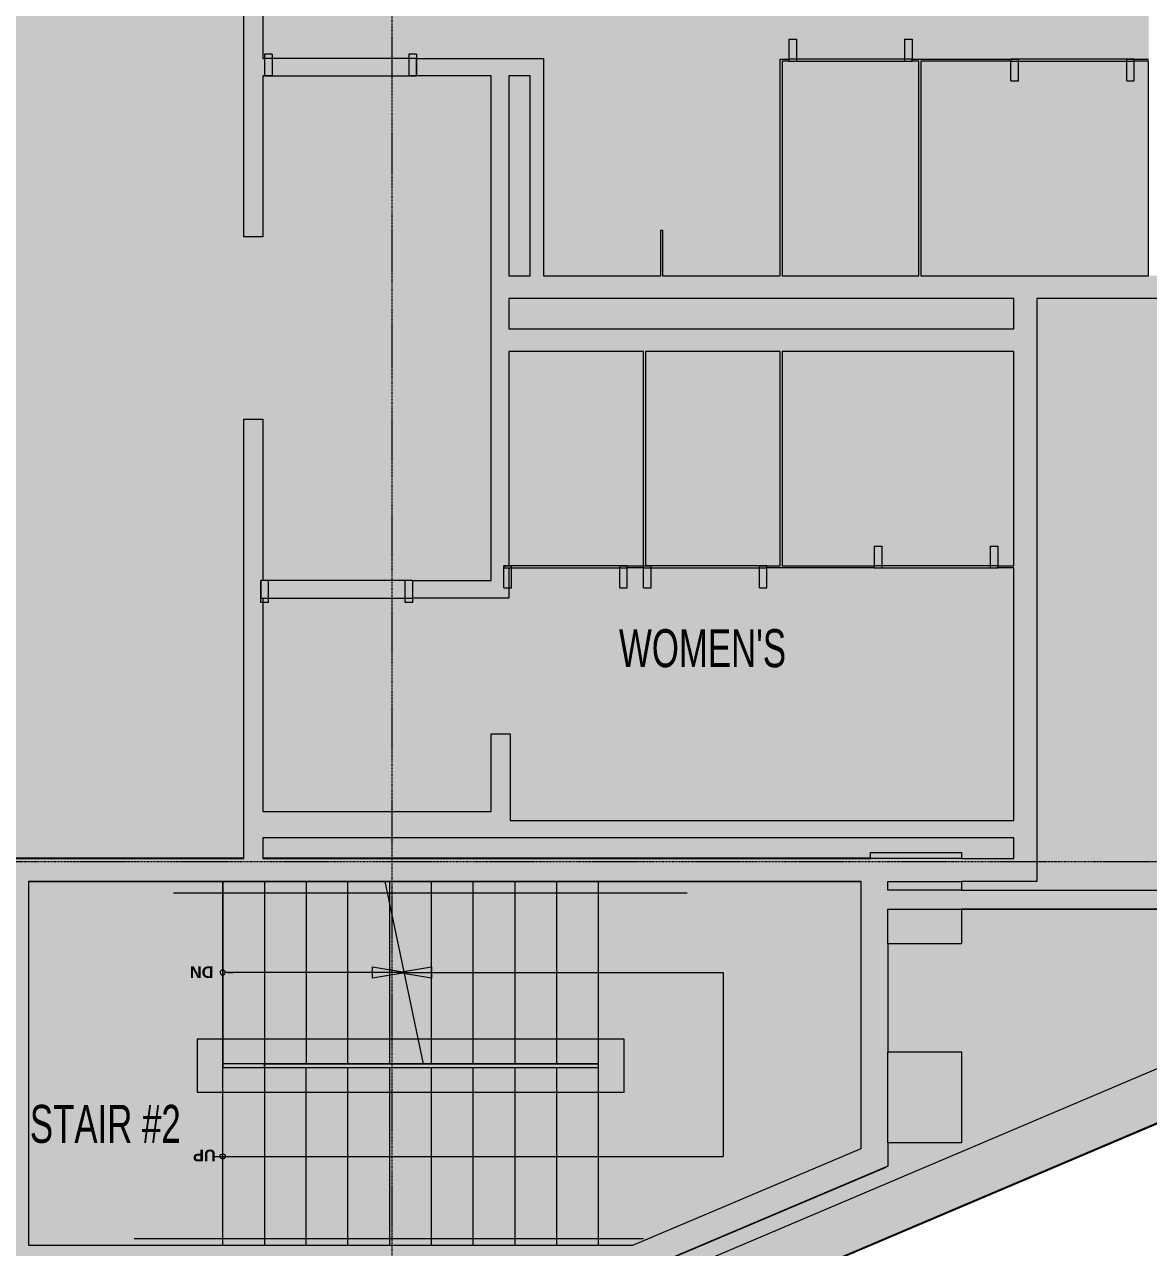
# Model space of a CAD drawing. Header units: inches. Extents: x -203 to 2853, y -968 to 768.
# Drawn here: x 497.9 to 794, y -613 to -290.8 of the extents above; entities that cross this region are included whole.
import ezdxf

# ---------------------------------------------------------------- set-up
doc = ezdxf.new("R2010")
doc.units = ezdxf.units.IN
doc.header["$MEASUREMENT"] = 0
doc.linetypes.add('Grid Line 1_2_', pattern=[0.875, 0.5, -0.125, 0.125, -0.125])
for name, color, linetype, lineweight in [('A-Anno-Bldg', 7, 'Continuous', 9), ('A-DETL-GENF', 92, 'Continuous', 9), ('A-DETL-THIN', 151, 'Continuous', 9), ('A-DOOR', 31, 'Continuous', 13), ('A-DOOR-FRAM', 31, 'Continuous', 20), ('A-Flor-Strs-Exst', 7, 'Continuous', 9), ('A-WALL', 113, 'Continuous', 13), ('A-Wall-Exst', 7, 'Continuous', 9), ('A-WALL-PATT', 111, 'Continuous', 13), ('I-WALL', 2, 'Continuous', 13), ('Jenner and Block 9fl_BB - MODIFIED_pb_dwg', 8, 'Continuous', 9), ('S-GRID', 1, 'Continuous', 9)]:
    doc.layers.add(name, color=color, linetype=linetype, lineweight=lineweight)
doc.styles.add('Arial Narrow', font='ARIALN.TTF', dxfattribs={"width": 0.8, "height": 10})
doc.styles.add('Arial_B_1', font='arialbd.ttf', dxfattribs={"height": 3.095238})

# ---------------------------------------------------------------- blocks, each defined once
blk = doc.blocks.new('Single Flush - OTJ_SOLIDFLUSH_ALUM-5493996-LEVEL 8 - DEMO RCP')
at = {"layer": 'A-DOOR-FRAM', "color": 8}
for p, q in [((-20, 3.4375), (-20, -2.3125)), ((-20, 3.4375), (-18, 3.4375)), ((-18, 3.4375), (-18, -2.3125)), ((18.000004, 3.4375), (18.000004, -2.3125)), ((18.000004, 3.4375), (20.000004, 3.4375)), ((20.000004, 3.4375), (20.000004, -2.3125)), ((-20, -2.3125), (-18, -2.3125)), ((18.000004, -2.3125), (20.000004, -2.3125))]:
    blk.add_line(p, q, dxfattribs=at)
blk = doc.blocks.new('Single Flush - OTJ_SOLIDFLUSH_ALUM-5493998-LEVEL 8 - DEMO RCP')
at = {"layer": 'A-DOOR-FRAM', "color": 8}
for p, q in [((-20, -3.4375), (-20, 2.3125)), ((-20, 2.3125), (-18, 2.3125)), ((-18, -3.4375), (-18, 2.3125)), ((18.000004, -3.4375), (18.000004, 2.3125)), ((18.000004, 2.3125), (20.000004, 2.3125)), ((20.000004, -3.4375), (20.000004, 2.3125)), ((-20, -3.4375), (-18, -3.4375)), ((18.000004, -3.4375), (20.000004, -3.4375))]:
    blk.add_line(p, q, dxfattribs=at)
blk = doc.blocks.new('Single Flush - 2_7-5681791-LEVEL 8 - DEMO RCP')
at = {"layer": 'A-DOOR-FRAM', "color": 8}
for p, q in [((-16.25, -5.5), (-16.25, 0.25)), ((-16.25, 0.25), (-14.25, 0.25)), ((-14.25, -5.5), (-14.25, 0.25)), ((14.250004, -5.5), (14.250004, 0.25)), ((14.250004, 0.25), (16.250004, 0.25)), ((16.250004, -5.5), (16.250004, 0.25)), ((-16.25, -5.5), (-14.25, -5.5)), ((14.250004, -5.5), (16.250004, -5.5))]:
    blk.add_line(p, q, dxfattribs=at)
blk = doc.blocks.new('Single Flush - 2_7-5571658-LEVEL 8 - DEMO RCP')
at = {"layer": 'A-DOOR-FRAM', "color": 8}
for p, q in [((-16.25, 5.5), (-16.25, -0.25)), ((-16.25, 5.5), (-14.25, 5.5)), ((-14.25, 5.5), (-14.25, -0.25)), ((14.250004, 5.5), (14.250004, -0.25)), ((14.250004, 5.5), (16.250004, 5.5)), ((16.250004, 5.5), (16.250004, -0.25)), ((-16.25, -0.25), (-14.25, -0.25)), ((14.250004, -0.25), (16.250004, -0.25))]:
    blk.add_line(p, q, dxfattribs=at)
blk = doc.blocks.new('Jenner and Block 9fl_BB - MODIFIED_pb_dwg__Dot-5619054-LEVEL 8 - DEMO RCP')
at = {"layer": 'A-Flor-Strs-Exst'}
blk.add_line((-0.5, 0), (-1, 0), dxfattribs=at)
for start, end in [(360, 180), (180, 360)]:
    blk.add_arc((0, 0), 0.25, start, end, dxfattribs=at)
blk = doc.blocks.new('Jenner and Block 9fl_BB - MODIFIED_pb_dwg__Dot-5619053-LEVEL 8 - DEMO RCP')
at = {"layer": 'A-Flor-Strs-Exst'}
blk.add_line((-0.5, 0), (-1, 0), dxfattribs=at)
for start, end in [(360, 180), (180, 360)]:
    blk.add_arc((0, 0), 0.25, start, end, dxfattribs=at)
blk = doc.blocks.new('Jenner and Block 9fl_BB - MODIFIED_pb_dwg-4752101-LEVEL 8 - DEMO RCP')
at = {"layer": 'A-Flor-Strs-Exst'}
for points in [[(589.62, -542.06), (589.62, -539.06), (598.62, -540.56)], [(605.16, -542.06), (596.16, -540.56), (605.16, -539.06)]]:
    blk.add_hatch(color=256, dxfattribs=at).paths.add_polyline_path(points, flags=0)
for p, q in [((561.13, -516.56), (561.13, -612.4)), ((572.13, -516.56), (572.13, -564.56)), ((583.12, -558.56), (583.12, -516.56)), ((603.06, -564.56), (592.93, -516.56)), ((594.12, -564.56), (594.12, -516.56)), ((605.13, -564.56), (605.13, -516.56)), ((616.13, -564.56), (616.13, -516.56)), ((627.13, -564.56), (627.13, -516.56)), ((638.13, -564.56), (638.13, -516.56)), ((649.13, -612.4), (649.13, -516.56)), ((537.16, -519.56), (672.48, -519.56)), ((598.62, -540.56), (550.8, -540.56)), ((589.62, -542.06), (589.62, -539.06)), ((589.62, -539.06), (598.62, -540.56)), ((598.62, -540.56), (589.62, -542.06)), ((596.16, -540.56), (605.16, -539.06)), ((605.16, -542.06), (596.16, -540.56)), ((605.16, -539.06), (605.16, -542.06)), ((583.12, -564.56), (583.12, -542.54)), ((572.13, -612.4), (572.13, -565.56)), ((583.12, -612.4), (583.12, -565.56)), ((594.12, -612.4), (594.12, -565.56)), ((605.13, -612.4), (605.13, -565.56)), ((616.13, -612.4), (616.13, -565.56)), ((627.12, -612.4), (627.12, -565.56)), ((638.13, -612.4), (638.13, -565.56)), ((548.06, -588.98), (681.95, -588.98)), ((526.78, -610.56), (660.95, -610.56))]:
    blk.add_line(p, q, dxfattribs=at)
at = {"layer": 'A-Flor-Strs-Exst', "flags": 128}
for points in [[(550.13, -612.4), (550.13, -516.56), (550.13, -564.56)], [(596.16, -540.56), (681.95, -540.56), (681.95, -588.98)], [(561.13, -565.56), (561.13, -564.56), (649.13, -564.56), (550.13, -564.56), (550.13, -565.56), (649.13, -565.56), (649.13, -564.56)]]:
    blk.add_lwpolyline(points, dxfattribs=at)
blk.add_lwpolyline([(543.38, -572.06), (655.88, -572.06), (655.88, -558.06), (543.38, -558.06)], close=True, dxfattribs=at)
at = {"layer": 'A-Wall-Exst'}
for p, q in [((555.68, -510.44), (495.73, -510.44)), ((720.73, -510.44), (560.67, -510.44)), ((499.01, -516.56), (718.26, -516.56))]:
    blk.add_line(p, q, dxfattribs=at)
at = {"layer": 'A-Wall-Exst', "flags": 128}
for points in [[(744.73, -523.84), (940.73, -523.84), (940.73, -524.94)], [(516.89, -698.72), (516.99, -698.95), (894.17, -538.81)], [(516.44, -684.67), (516.44, -647.31), (591.06, -647.31), (591.06, -619.69), (659.22, -619.69), (724.86, -591.82), (724.86, -591.7)]]:
    blk.add_lwpolyline(points, dxfattribs=at)
at = {"layer": 'A-WALL-PATT', "color": 7, "lineweight": 9, "flags": 128}
blk.add_lwpolyline([(724.75, -591.75), (724.86, -591.82)], close=True, dxfattribs=at)
at = {"xscale": 2.69999999999709, "yscale": 2.69999999999709, "zscale": 2.69999999999709, "rotation": 180}
blk.add_blockref('Jenner and Block 9fl_BB - MODIFIED_pb_dwg__Dot-5619054-LEVEL 8 - DEMO RCP', (550.13, -540.56), dxfattribs=at)
at = {"extrusion": (0, 0, -1), "xscale": 2.69999999999709, "yscale": 2.69999999999709, "zscale": -2.69999999999709}
blk.add_blockref('Jenner and Block 9fl_BB - MODIFIED_pb_dwg__Dot-5619053-LEVEL 8 - DEMO RCP', (-550.13, -588.98), dxfattribs=at)
at = {"layer": 'A-Anno-Bldg', "char_height": 10, "attachment_point": 1, "line_spacing_factor": 0.968573, "style": 'Arial Narrow'}
for s, insert, width in [("WOMEN'S", (654.5, -450.1), 51.9887), ('STAIR #2', (499.36, -575.41), 47.1072)]:
    blk.add_mtext(s, dxfattribs=dict(at, insert=insert, width=width))
at = {"layer": 'A-Flor-Strs-Exst', "char_height": 3.095, "attachment_point": 2, "rotation": 180, "line_spacing_factor": 0.938532, "style": 'Arial_B_1'}
for s, insert, width in [('DN', (544.6, -542.01), 7.2473), ('UP', (545.32, -590.29), 6.9545)]:
    blk.add_mtext(s, dxfattribs=dict(at, insert=insert, width=width))

msp = doc.modelspace()

# ---------------------------------------------------------------- hatches: boundary and pattern name
at = {"layer": 'A-DETL-GENF'}
h = msp.add_hatch(color=9, dxfattribs=at)
h.paths.add_polyline_path([(660.98, -433.44), (660.98, -433.94), (656.69, -433.94), (656.69, -433.44)], flags=0)
h.paths.add_polyline_path([(131.76, -847.99), (290.74, -780.5), (227.71, -632.01), (203.3, -642.37), (194.97, -622.75), (199.23, -620.94), (205.75, -636.3), (297.88, -597.2), (299.68, -601.45), (231.97, -630.2), (295, -778.69), (401.08, -733.65), (338.06, -585.16), (336.5, -585.82), (334.7, -581.57), (419.28, -545.66), (421.09, -549.92), (342.31, -583.36), (405.34, -731.84), (515.31, -685.15), (511.69, -685.15), (511.69, -619.4), (491.89, -619.4), (491.89, -612.4), (492.01, -612.4), (492.01, -532.94), (471.73, -532.94), (471.73, -528.42), (457.91, -534.29), (456.1, -530.03), (470.83, -523.78), (471.73, -525.91), (471.73, -508.94), (495.73, -508.94), (495.73, -510.53), (555.67, -510.53), (555.67, -394.75), (560.67, -394.75), (560.67, -437.31), (560.17, -437.31), (560.17, -441.94), (560.67, -441.94), (560.67, -498.09), (620.88, -498.09), (620.88, -477.65), (625.88, -477.65), (625.88, -500.46), (758.51, -500.46), (758.46, -433.94), (754.23, -433.94), (754.23, -433.44), (758.51, -433.44), (758.51, -376.94), (697.48, -376.94), (697.48, -433.44), (721.73, -433.44), (721.73, -433.94), (693.48, -433.94), (693.48, -433.44), (696.98, -433.43), (696.98, -376.94), (661.48, -376.94), (661.48, -433.44), (660.98, -433.44), (660.98, -376.94), (625.46, -376.94), (625.46, -433.44), (624.19, -433.44), (624.19, -433.94), (625.46, -433.94), (625.46, -441.94), (600.17, -441.94), (600.17, -437.31), (620.83, -437.31), (620.83, -304.37), (601.17, -304.37), (601.17, -299.75), (634.61, -299.75), (634.61, -357.01), (665.48, -357.01), (665.48, -344.95), (665.98, -344.95), (665.98, -357.01), (696.98, -357.01), (696.98, -299.95), (699.23, -299.95), (699.23, -300.45), (697.48, -300.45), (697.48, -357.01), (733.48, -357.01), (733.48, -300.45), (731.73, -300.45), (731.73, -299.95), (757.71, -299.95), (757.71, -300.45), (733.98, -300.45), (733.98, -357.01), (793.96, -357.01), (793.96, -300.45), (790.21, -300.45), (790.21, -299.95), (793.96, -299.95), (793.96, -230.99), (634.98, -230.99), (634.98, -254.99), (560.67, -254.98), (560.67, -299.75), (561.17, -299.75), (561.17, -304.37), (560.67, -304.37), (560.67, -346.75), (555.67, -346.75), (555.67, -249.98), (564.59, -249.98), (564.59, -200.84), (575.84, -200.84), (575.84, -243.74), (630.36, -243.74), (630.36, -224.99), (674.86, -224.99), (674.86, -160.84), (555.74, -160.84), (555.74, 0.66), (596.73, 0.66), (596.73, -16.34), (638.73, -16.34), (638.73, 0.66), (700.73, 0.66), (700.73, -16.34), (742.73, -16.34), (742.73, 0.66), (804.73, 0.66), (804.73, -16.34), (846.73, -16.34), (846.73, 0.66), (908.73, 0.66), (908.73, -16.34), (950.73, -16.34), (950.73, 0.66), (1498.61, 0.66), (1498.61, -374.55), (1553.42, -374.55), (1553.42, 351.59), (1718.67, 351.59), (1718.67, 360.59), (1723.3, 360.59), (1723.3, 351.59), (1910.23, 351.59), (1910.23, 580.43), (-120.35, 580.43), (-120.35, 406.96), (48.71, 406.96), (48.71, 428.91), (66.73, 428.91), (66.73, 424.29), (53.33, 424.29), (53.33, 330.65), (48.71, 330.65), (48.71, 402.34), (-120.35, 402.34), (-120.35, 286.96), (48.71, 286.96), (48.71, 290.65), (53.33, 290.65), (53.33, 280.65), (48.71, 280.65), (48.71, 282.34), (-120.35, 282.34), (-120.35, 166.96), (48.71, 166.96), (48.71, 240.65), (53.33, 240.65), (53.33, 160.65), (48.71, 160.65), (48.71, 162.34), (-120.35, 162.34), (-120.35, 0.55), (-80.76, 0.55), (-80.76, -14.04), (48.71, -14.04), (48.71, 120.65), (53.33, 120.65), (53.33, -25.35), (48.71, -25.35), (48.71, -18.66), (-80.76, -18.66), (-80.76, -30.95), (-120.35, -30.95), (-120.35, -193.04), (48.71, -193.04), (48.71, -65.35), (53.33, -65.35), (53.33, -220.93), (67.88, -255.19), (63.62, -257), (48.71, -221.87), (48.71, -197.66), (-120.35, -197.66), (-120.35, -254.17), (-74.95, -361.1), (79.91, -295.37), (79.25, -293.82), (83.5, -292.01), (138.94, -422.62), (134.69, -424.43), (81.71, -299.63), (-73.15, -365.36), (42.29, -637.25), (197.13, -571.52), (169.07, -505.43), (173.33, -503.62), (203.19, -573.97), (182.94, -582.57), (183.6, -584.12), (179.34, -585.93), (178.68, -584.37), (44.1, -641.5), (120.3, -820.99)], flags=0)
h.paths.add_polyline_path([(225.76, -805.76), (216.38, -783.67), (238.47, -774.29), (247.85, -796.38), (227.71, -804.93)], flags=0)
h.paths.add_polyline_path([(446.67, -711.97), (437.29, -689.88), (459.38, -680.5), (468.76, -702.59), (455.33, -708.29)], flags=0)
h.paths.add_polyline_path([(516.31, -684.73), (893.34, -524.65), (963.74, -524.65), (963.74, -523.31), (943.94, -523.31), (943.94, -499.31), (963.74, -499.31), (963.74, -496.94), (968.74, -496.94), (968.74, -456.94), (963.74, -456.94), (963.74, -457.44), (946.48, -457.44), (946.48, -308.86), (799.96, -308.86), (799.96, -363.01), (764.51, -363.01), (764.51, -516.53), (744.73, -516.53), (744.73, -518.83), (942.73, -518.83), (942.73, -523.83), (744.73, -523.83), (744.73, -532.94), (725.26, -532.94), (725.26, -561.42), (744.73, -561.42), (744.73, -585.42), (725.26, -585.42), (725.26, -591.53), (659.62, -619.4), (590.81, -619.4), (590.81, -647.06), (516.73, -647.06), (516.73, -643.56), (587.31, -643.56), (587.31, -619.4), (516.31, -619.4), (516.31, -647.06)], flags=0)
h.paths.add_polyline_path([(658.19, -612.4), (718.26, -586.9), (718.26, -516.53), (499.01, -516.53), (499.01, -612.4), (641.71, -612.4)], flags=0)
h.paths.add_polyline_path([(266.06, -553.39), (246.26, -506.74), (353.03, -461.4), (225.02, -159.89), (218.14, -162.82), (216.66, -159.37), (120.3, -200.48), (112, -180.92), (112, -35.66), (108.25, -35.66), (108.25, 5.05), (112.87, 5.05), (112.87, -31.04), (203.26, -31.04), (203.26, 5.05), (260.18, 5.05), (261.13, 4.11), (257.73, 4.11), (257.73, 0.96), (258.26, 0.43), (250.87, 0.43), (250.87, -35.66), (237.05, -35.66), (237.05, -149.24), (363.42, -149.24), (363.42, -0.52), (297.73, -0.52), (297.73, 4.11), (495.73, 4.11), (495.73, -81.52), (491.11, -81.52), (491.11, -0.52), (368.05, -0.52), (368.05, -149.24), (491.11, -149.24), (491.11, -121.52), (495.73, -121.52), (495.73, -271.65), (491.11, -271.65), (491.11, -229.94), (467.11, -229.94), (467.11, -196.21), (491.11, -196.21), (491.11, -153.87), (237.05, -153.87), (237.05, -179.26), (294.82, -315.34), (491.11, -315.34), (491.11, -311.65), (495.73, -311.65), (495.73, -455.18), (418.47, -487.97), (416.67, -483.71), (491.11, -452.12), (491.11, -319.96), (296.78, -319.96), (374, -501.83), (379.85, -499.34), (381.65, -503.6), (372.58, -507.45), (361.98, -482.48), (304.78, -506.77), (315.23, -531.4), (266.31, -553.28)], flags=0)
h.paths.add_polyline_path([(266.31, -548.22), (309.2, -529.03), (293.38, -491.75), (250.13, -510.11), (250.18, -510.21), (271.83, -501.02), (281.21, -523.11), (259.56, -532.3), (266.06, -547.64)], flags=0)
h.paths.add_polyline_path([(3.31, -538.98), (-6.07, -516.89), (16.02, -507.51), (25.4, -529.6), (16.02, -533.58)], flags=0)
h.paths.add_polyline_path([(27.39, -520.28), (25.5, -516.06), (150.98, -462.8), (150.32, -461.25), (154.57, -459.44), (157.7, -466.8), (153.44, -468.61), (152.78, -467.06), (41.85, -514.15)], flags=0)
h.paths.add_polyline_path([(758.51, -510.53), (758.51, -505.09), (560.67, -505.09), (560.67, -510.53), (720.73, -510.53), (720.73, -508.94), (744.73, -508.94), (744.73, -510.53), (752.03, -510.53)], flags=0)
h.paths.add_polyline_path([(302.97, -502.51), (360.17, -478.23), (354.84, -465.66), (297.64, -489.95), (302.68, -501.83)], flags=0)
h.paths.add_polyline_path([(963.74, -452.44), (963.74, -308.86), (951.48, -308.86), (951.48, -452.44), (958.13, -452.44)], flags=0)
h.paths.add_polyline_path([(758.51, -370.94), (758.51, -363.01), (625.46, -363.01), (625.46, -370.94), (739.48, -370.94)], flags=0)
h.paths.add_polyline_path([(625.46, -357.01), (631.11, -357.01), (631.11, -304.37), (625.46, -304.37), (625.46, -350.03)], flags=0)
h.paths.add_polyline_path([(967.22, -347.36), (968.74, -347.36), (968.74, -342.74), (967.22, -342.74)], flags=0)
h.paths.add_polyline_path([(958.13, -303.86), (963.74, -303.86), (963.74, -267.34), (968.74, -267.34), (968.74, -227.34), (965.73, -227.33), (965.73, -224.72), (769.74, -224.72), (769.74, -224.99), (799.96, -224.99), (799.96, -303.86), (951.48, -303.86)], flags=0)
h.paths.add_polyline_path([(766.24, -224.99), (766.22, -205.94), (679.48, -205.94), (679.48, -224.99), (739.48, -224.99)], flags=0)
h.paths.add_polyline_path([(967.24, -222.33), (968.13, -222.33), (968.13, -204.94), (965.44, -204.94), (965.44, -199.94), (988.73, -199.94), (988.73, -161.74), (993.73, -161.74), (993.73, -121.74), (988.73, -121.74), (988.73, -121.34), (980.11, -121.34), (980.11, -122.59), (769.74, -122.59), (769.74, -217.72), (965.73, -217.72), (965.73, -222.33), (967.23, -222.33)], flags=0)
h.paths.add_polyline_path([(491.11, -201.31), (491.11, -200.83), (471.73, -200.83), (471.73, -201.31), (472.22, -201.31)], flags=0)
h.paths.add_polyline_path([(721.93, -201.31), (766.24, -201.31), (766.24, -119.34), (679.48, -119.34), (679.48, -201.31)], flags=0)
h.paths.add_polyline_path([(232.42, -168.37), (232.42, -156.73), (228.24, -158.51), (229.11, -160.57)], flags=0)
h.paths.add_polyline_path([(584.66, -146.84), (668.23, -146.84), (668.23, -111.34), (771.73, -111.34), (771.73, -24.34), (569.74, -24.34), (569.74, -146.84)], flags=0)
h.paths.add_polyline_path([(817.11, -111.34), (979.73, -111.34), (979.73, -24.34), (776.36, -24.34), (776.36, -111.34)], flags=0)
h.paths.add_polyline_path([(207.88, -31.04), (232.42, -31.04), (232.42, -29.34), (220.73, -29.34), (220.73, -1.34), (246.25, -1.34), (246.25, 0.43), (207.88, 0.43), (207.88, -29.43)], flags=0)
h.paths.add_polyline_path([(246.25, -31.04), (246.25, -29.34), (237.05, -29.34), (237.05, -31.04)], flags=0)
h.paths.add_polyline_path([(-93.75, -27.45), (-84.26, -27.45), (-84.26, -27.34), (-117.75, -27.34), (-117.75, -2.95), (-120.35, -2.95), (-120.35, -27.45), (-117.75, -27.45)], flags=0)
h.paths.add_polyline_path([(1495.17, 70.48), (1473.05, 70.48), (1473.05, 222.43), (1334.05, 222.43), (1334.05, 99.48), (1442.73, 99.48), (1442.73, 70.92), (1220.42, 70.92), (1220.42, 99.48), (1329.42, 99.48), (1329.42, 222.43), (1167.42, 222.43), (1167.42, 137.87), (1166.99, 137.87), (1166.99, 106.37), (1167.42, 106.37), (1167.42, 70.48), (1162.8, 70.48), (1162.8, 70.92), (1009.8, 70.92), (1009.8, 133.25), (931.42, 133.25), (931.42, 70.48), (766.8, 70.48), (766.8, 103.43), (726.05, 103.43), (726.05, 294.15), (766.8, 294.15), (766.8, 350.67), (785.11, 350.67), (785.11, 346.92), (771.42, 346.92), (771.42, 227.06), (826.8, 227.06), (826.8, 346.92), (825.11, 346.92), (825.11, 350.67), (1166.99, 350.67), (1166.99, 227.06), (1492.42, 227.06), (1492.42, 347.74), (1497.05, 347.74), (1497.05, 222.43), (1477.67, 222.43), (1477.67, 75.11), (1495.17, 75.11), (1495.17, 70.92)], flags=0)
h.paths.add_polyline_path([(453.4, 72.48), (430.42, 72.48), (430.42, 109.37), (435.05, 109.37), (435.05, 77.11), (557.42, 77.11), (557.42, 182.43), (528.42, 182.43), (528.42, 187.24), (533.05, 187.24), (533.05, 187.06), (557.42, 187.06), (557.42, 226.43), (533.05, 226.43), (533.05, 226.24), (528.42, 226.24), (528.42, 226.43), (396.05, 226.43), (396.05, 151.06), (436.94, 151.06), (436.94, 146.43), (354.94, 146.43), (354.94, 151.06), (378.94, 151.06), (378.94, 226.43), (229.67, 226.43), (229.67, 187.33), (265.36, 187.33), (265.36, 182.71), (229.67, 182.71), (229.67, 77.11), (354.94, 77.11), (354.94, 109.37), (359.57, 109.37), (359.57, 72.48), (108.25, 72.48), (108.25, 129.02), (112.87, 129.02), (112.87, 77.11), (225.04, 77.11), (225.04, 176.71), (112.87, 176.71), (112.87, 169.02), (108.25, 169.02), (108.25, 181.33), (225.04, 181.33), (225.04, 348.74), (107.25, 348.74), (107.25, 353.37), (229.67, 353.37), (229.67, 231.06), (557.42, 231.06), (557.42, 353.37), (589.73, 353.37), (589.73, 348.74), (562.05, 348.74), (562.05, 231.06), (589.73, 231.06), (589.73, 226.43), (562.05, 226.43), (562.05, 77.11), (590.73, 77.11), (590.73, 72.48), (491.11, 72.48)], flags=0)
h.paths.add_polyline_path([(667.05, 103.43), (648.8, 103.43), (648.8, 294.15), (667.05, 294.15), (667.05, 108.06)], flags=0)
h.paths.add_polyline_path([(766.8, 108.06), (766.8, 289.52), (730.67, 289.52), (730.67, 108.06), (739.48, 108.06)], flags=0)
h.paths.add_polyline_path([(653.42, 108.06), (662.42, 108.06), (662.42, 289.52), (653.42, 289.52), (653.42, 117.06)], flags=0)
h.paths.add_polyline_path([(383.57, 151.06), (391.42, 151.06), (391.42, 226.43), (383.57, 226.43), (383.57, 151.95)], flags=0)
h.paths.add_polyline_path([(1723.3, 400.59), (1718.67, 400.59), (1718.67, 419.29), (1716.73, 419.29), (1716.73, 423.91), (1718.67, 423.91), (1718.67, 580.15), (1723.3, 580.15), (1723.3, 410.17)], flags=0)
h.paths.add_polyline_path([(1647.79, 409.29), (1609.73, 409.29), (1609.73, 413.91), (1612.42, 413.91), (1612.42, 580.15), (1617.05, 580.15), (1617.05, 413.91), (1663.42, 413.91), (1663.42, 423.91), (1676.73, 423.91), (1676.73, 419.29), (1668.05, 419.29), (1668.05, 409.29), (1663.42, 409.29)], flags=0)
h.paths.add_polyline_path([(1497.05, 409.29), (1422.73, 409.29), (1422.73, 413.91), (1492.42, 413.91), (1492.42, 580.15), (1497.05, 580.15), (1497.05, 413.91), (1569.73, 413.91), (1569.73, 409.29), (1513.58, 409.29)], flags=0)
h.paths.add_polyline_path([(1372.42, 409.29), (1301.73, 409.29), (1301.73, 413.91), (1372.42, 413.91), (1372.42, 580.15), (1377.05, 580.15), (1377.05, 413.91), (1382.73, 413.91), (1382.73, 409.29), (1377.05, 409.29)], flags=0)
h.paths.add_polyline_path([(1047.2, 409.29), (1006.11, 409.29), (1006.11, 413.91), (1132.42, 413.91), (1132.42, 580.15), (1137.05, 580.15), (1137.05, 413.91), (1209.73, 413.91), (1209.73, 409.29), (1049.12, 409.29)], flags=0)
h.paths.add_polyline_path([(1257.05, 409.29), (1249.73, 409.29), (1249.73, 413.91), (1252.42, 413.91), (1252.42, 548.65), (1257.05, 548.65), (1257.05, 413.91), (1261.73, 413.91), (1261.73, 409.29)], flags=0)
h.paths.add_polyline_path([(966.11, 409.29), (949.11, 409.29), (949.11, 413.91), (956.8, 413.91), (956.8, 548.65), (961.42, 548.65), (961.42, 413.91), (966.11, 413.91)], flags=0)
h.paths.add_polyline_path([(826.8, 409.29), (826.11, 409.29), (826.11, 413.91), (830.8, 413.91), (830.8, 580.15), (835.42, 580.15), (835.42, 413.91), (909.11, 413.91), (909.11, 409.29), (830.8, 409.29)], flags=0)
h.paths.add_polyline_path([(562.05, 409.29), (521.73, 409.29), (521.73, 413.91), (652.42, 413.91), (652.42, 580.15), (657.05, 580.15), (657.05, 413.91), (786.11, 413.91), (786.11, 409.29), (584.66, 409.29)], flags=0)
h.paths.add_polyline_path([(481.73, 409.29), (465.73, 409.29), (465.73, 413.91), (472.42, 413.91), (472.42, 580.15), (477.05, 580.15), (477.05, 413.91), (481.73, 413.91)], flags=0)
h.paths.add_polyline_path([(352.42, 409.29), (279.73, 409.29), (279.73, 413.91), (352.42, 413.91), (352.42, 580.15), (357.05, 580.15), (357.05, 413.91), (425.73, 413.91), (425.73, 409.29), (357.05, 409.29)], flags=0)
h.paths.add_polyline_path([(232.42, 409.29), (225.73, 409.29), (225.73, 413.91), (232.42, 413.91), (232.42, 550.9), (237.05, 550.9), (237.05, 413.91), (239.73, 413.91), (239.73, 409.29), (237.05, 409.29)], flags=0)
h.paths.add_polyline_path([(119.11, 409.29), (112.42, 409.29), (112.42, 424.29), (106.73, 424.29), (106.73, 428.91), (112.42, 428.91), (112.42, 580.15), (117.05, 580.15), (117.05, 413.91), (185.73, 413.91), (185.73, 409.29)], flags=0)
h.paths.add_polyline_path([(222.73, 497.2), (222.73, 577.15), (246.73, 577.15), (246.73, 553.15), (222.73, 553.15)], flags=0)
h.paths.add_polyline_path([(1563.48, 553.15), (1542.73, 553.15), (1542.73, 577.15), (1566.73, 577.15), (1566.73, 553.15)], flags=0)
h.paths.add_polyline_path([(1242.73, 553.15), (1242.73, 577.15), (1266.73, 577.15), (1266.73, 553.15), (1252.42, 553.15)], flags=0)
h.paths.add_polyline_path([(956.8, 553.15), (942.73, 553.15), (942.73, 577.15), (966.73, 577.15), (966.73, 553.15), (957.05, 553.15)], flags=0)
h.paths.add_polyline_path([(620.73, 553.15), (596.73, 553.15), (596.73, 577.15), (620.73, 577.15)], flags=0)
h.paths.add_polyline_path([(-39.27, 553.15), (-39.27, 577.15), (-15.27, 577.15), (-15.27, 553.15)], flags=0)
h = msp.add_hatch(color=7, dxfattribs=at)
h.paths.add_polyline_path([(464.83, -720.82), (893.53, -538.81), (1016.23, -538.81), (1016.23, -524.94), (892.67, -524.94), (457.06, -709.88), (459.54, -715.74), (462.19, -714.61)], flags=0)
h.paths.add_polyline_path([(3.31, -538.98), (25.4, -529.6), (16.02, -507.51), (-6.07, -516.89), (-5.16, -519.03)], flags=0)
h.paths.add_polyline_path([(1699.3, -538.81), (1737.17, -538.81), (1737.17, -496.55), (1730.17, -496.55), (1730.17, -494.3), (1723.7, -494.3), (1723.7, -524.65), (1674.68, -524.65), (1674.68, -531.81), (1676.23, -531.81), (1676.23, -538.81)], flags=0)
h.paths.add_polyline_path([(491.11, -532.94), (492.17, -532.94), (492.17, -512), (471.73, -512), (471.73, -532.94), (474.72, -532.94)], flags=0)
h.paths.add_polyline_path([(259.11, -532.49), (281.21, -523.11), (271.83, -501.02), (249.74, -510.4), (257.64, -529.03)], flags=0)
h.paths.add_polyline_path([(491.11, -225.31), (494.81, -225.31), (494.81, -201.31), (471.73, -201.31), (471.73, -225.31)], flags=0)
h.paths.add_polyline_path([(990.75, -121.34), (993.73, -121.34), (993.73, 0.66), (950.73, 0.66), (950.73, -16.34), (908.73, -16.34), (908.73, 0.66), (846.73, 0.66), (846.73, -16.34), (804.73, -16.34), (804.73, 0.66), (742.73, 0.66), (742.73, -16.34), (700.73, -16.34), (700.73, 0.66), (638.73, 0.66), (638.73, -16.34), (596.73, -16.34), (596.73, 0.66), (569.74, 0.66), (569.74, -24.34), (979.73, -24.34), (979.73, -121.34), (988.73, -121.34)], flags=0)
h.paths.add_polyline_path([(1240.73, -29.34), (1268.73, -29.34), (1268.73, -3.4), (1240.73, -3.4), (1240.73, -28.53)], flags=0)
h.paths.add_polyline_path([(1556.36, -29.34), (1582.73, -29.34), (1582.73, -1.34), (1556.36, -1.34), (1556.36, -17.65)], flags=0)
h.paths.add_polyline_path([(232.42, -29.34), (248.73, -29.34), (248.73, -1.34), (220.73, -1.34), (220.73, -29.34)], flags=0)
h.paths.add_polyline_path([(-84.26, -27.34), (-84.26, -2.95), (-117.75, -2.95), (-117.75, -27.34), (-93.75, -27.34)], flags=0)
h.paths.add_polyline_path([(1737.17, 284.95), (1737.17, 337.71), (1772.13, 337.71), (1772.13, 351.59), (1723.3, 351.58), (1723.3, 284.95)], flags=0)
h.paths.add_polyline_path([(1910.23, 337.71), (1924.09, 337.71), (1924.09, 580.15), (1910.23, 580.15), (1910.23, 351.59), (1889.03, 351.59), (1889.03, 337.71)], flags=0)
h.paths.add_polyline_path([(1542.73, 553.15), (1566.73, 553.15), (1566.73, 577.15), (1542.73, 577.15)], flags=0)
h.paths.add_polyline_path([(1242.73, 553.15), (1266.73, 553.15), (1266.73, 577.15), (1242.73, 577.15)], flags=0)
h.paths.add_polyline_path([(942.73, 553.15), (966.73, 553.15), (966.73, 577.15), (942.73, 577.15)], flags=0)
h.paths.add_polyline_path([(596.73, 553.15), (620.73, 553.15), (620.73, 577.15), (596.73, 577.15)], flags=0)
h.paths.add_polyline_path([(222.73, 553.15), (246.73, 553.15), (246.73, 577.15), (222.73, 577.15)], flags=0)
h.paths.add_polyline_path([(-39.27, 553.15), (-15.27, 553.15), (-15.27, 577.15), (-39.27, 577.15)], flags=0)
at = {"layer": 'A-WALL'}
h = msp.add_hatch(color=250, dxfattribs=at)
h.paths.add_polyline_path([(733.98, -532.94), (744.73, -532.94), (744.73, -523.83), (725.26, -523.83), (725.26, -532.94)], flags=0)
h.paths.add_polyline_path([(744.73, -518.83), (744.73, -516.53), (725.26, -516.53), (725.26, -518.83), (743.24, -518.83)], flags=0)
h.paths.add_polyline_path([(720.73, -510.53), (744.73, -510.53), (744.73, -508.94), (720.73, -508.94)], flags=0)
msp.add_hatch(color=250, dxfattribs=at).paths.add_polyline_path([(739.48, -585.42), (744.73, -585.42), (744.73, -561.42), (725.26, -561.42), (725.26, -585.42)], flags=0)
at = {"layer": 'A-WALL-PATT', "lineweight": 9}
for points in [[(555.67, -346.75), (560.67, -346.75), (560.67, -249.98), (555.67, -249.98), (555.67, -319.96)], [(696.98, -357.01), (697.48, -357.01), (697.48, -299.95), (696.98, -299.95), (696.98, -356.96)], [(733.48, -357.01), (733.98, -357.01), (733.98, -300.45), (733.48, -300.45), (733.48, -356.91)], [(625.46, -441.94), (625.46, -433.94), (624.19, -433.94), (624.19, -433.44), (625.46, -433.44), (625.46, -304.37), (620.83, -304.37), (620.83, -441.94)], [(631.11, -357.01), (634.61, -357.01), (634.61, -304.37), (631.11, -304.37), (631.11, -350.59)], [(665.48, -357.01), (665.98, -357.01), (665.98, -344.95), (665.48, -344.95), (665.48, -353.94)], [(739.48, -363.01), (799.96, -363.01), (799.96, -357.01), (625.46, -357.01), (625.46, -363.01)], [(758.51, -516.53), (764.51, -516.53), (764.51, -363.01), (758.51, -363.01), (758.51, -510.53)], [(697.48, -376.94), (758.51, -376.94), (758.51, -370.94), (625.46, -370.94), (625.46, -376.94), (696.98, -376.94)], [(661.48, -433.44), (661.48, -376.94), (660.98, -376.94), (660.98, -433.44)], [(696.98, -433.44), (697.48, -433.44), (697.48, -376.94), (696.98, -376.94), (696.98, -376.99)], [(555.67, -510.53), (560.67, -510.53), (560.67, -441.94), (560.17, -441.94), (560.17, -437.31), (560.67, -437.31), (560.67, -394.75), (555.67, -394.75), (555.67, -487.97)], [(620.48, -441.94), (620.83, -441.94), (620.83, -437.31), (600.17, -437.31), (600.17, -441.94)], [(625.88, -498.09), (625.88, -477.65), (620.88, -477.65), (620.88, -498.09)], [(625.88, -505.09), (625.88, -498.09), (560.67, -498.09), (560.67, -505.09), (584.66, -505.09)], [(739.48, -505.09), (758.51, -505.09), (758.51, -500.46), (625.88, -500.46), (625.88, -505.09), (718.26, -505.09)], [(739.48, -516.53), (758.51, -516.53), (758.51, -510.53), (492.01, -510.53), (492.01, -512), (492.17, -512), (492.17, -516.53), (725.26, -516.53)], [(492.01, -612.4), (499.01, -612.4), (499.01, -516.53), (492.17, -516.53), (492.17, -532.94), (492.01, -532.94), (492.01, -594.51)], [(718.26, -594.51), (725.26, -591.53), (725.26, -516.53), (718.26, -516.53), (718.26, -591.53)], [(942.73, -523.83), (942.73, -518.83), (725.26, -518.83), (725.26, -523.83), (894.3, -523.83)], [(641.71, -619.4), (659.62, -619.4), (718.26, -594.51), (718.26, -586.9), (658.19, -612.4)], [(641.71, -619.4), (658.19, -612.4), (491.89, -612.4), (491.89, -619.4), (634.7, -619.4)]]:
    msp.add_hatch(color=7, dxfattribs=at).paths.add_polyline_path(points, flags=0)
h = msp.add_hatch(color=7, dxfattribs=at)
h.paths.add_polyline_path([(634.61, -304.37), (634.61, -299.75), (601.17, -299.75), (601.17, -304.37), (631.11, -304.37)], flags=0)
h.paths.add_polyline_path([(560.67, -304.37), (561.17, -304.37), (561.17, -299.75), (560.67, -299.75)], flags=0)
h = msp.add_hatch(color=7, dxfattribs=at)
h.paths.add_polyline_path([(739.48, -300.45), (757.71, -300.45), (757.71, -299.95), (731.73, -299.95), (731.73, -300.45), (733.98, -300.45)], flags=0)
h.paths.add_polyline_path([(697.48, -300.45), (699.23, -300.45), (699.23, -299.95), (697.48, -299.95)], flags=0)
h.paths.add_polyline_path([(790.21, -300.45), (793.96, -300.45), (793.96, -299.95), (790.21, -299.95)], flags=0)
h = msp.add_hatch(color=7, dxfattribs=at)
h.paths.add_polyline_path([(697.48, -433.94), (721.73, -433.94), (721.73, -433.44), (693.48, -433.44), (693.48, -433.94), (696.98, -433.94)], flags=0)
h.paths.add_polyline_path([(656.69, -433.94), (660.98, -433.94), (660.98, -433.44), (656.69, -433.44)], flags=0)
h.paths.add_polyline_path([(758.46, -433.94), (758.51, -433.94), (758.51, -433.44), (754.23, -433.44), (754.23, -433.94)], flags=0)

# ---------------------------------------------------------------- linework, layer by layer
at = {"layer": 'A-DETL-THIN'}
for p, q in [((892.67, -524.94), (457.06, -709.88)), ((464.83, -720.82), (893.53, -538.81))]:
    msp.add_line(p, q, dxfattribs=at)
at = {"layer": 'A-WALL', "color": 8, "lineweight": 20}
for p, q in [((560.67, -299.75), (561.17, -299.75)), ((561.17, -299.75), (561.17, -304.37)), ((601.17, -304.37), (601.17, -299.75)), ((601.17, -299.75), (634.61, -299.75)), ((634.61, -299.75), (634.61, -304.37)), ((696.98, -357.01), (696.98, -299.95)), ((696.98, -299.95), (699.23, -299.95)), ((697.48, -300.45), (697.48, -357.01)), ((699.23, -300.45), (697.48, -300.45)), ((699.23, -299.95), (699.23, -300.45)), ((731.73, -300.45), (731.73, -299.95)), ((731.73, -299.95), (757.71, -299.95)), ((733.48, -300.45), (731.73, -300.45)), ((733.48, -357.01), (733.48, -300.45)), ((757.71, -300.45), (733.98, -300.45)), ((733.98, -300.45), (733.98, -357.01)), ((757.71, -299.95), (757.71, -300.45)), ((790.21, -300.45), (790.21, -299.95)), ((790.21, -299.95), (793.96, -299.95)), ((793.96, -300.45), (790.21, -300.45)), ((561.17, -304.37), (560.67, -304.37)), ((620.83, -304.37), (601.17, -304.37)), ((620.83, -437.31), (620.83, -304.37)), ((631.11, -304.37), (625.46, -304.37)), ((625.46, -304.37), (625.46, -357.01)), ((665.48, -357.01), (665.48, -344.95)), ((665.48, -344.95), (665.98, -344.95)), ((665.98, -344.95), (665.98, -357.01)), ((625.46, -363.01), (625.46, -370.94)), ((625.46, -376.94), (625.46, -433.44)), ((660.98, -433.94), (660.98, -376.94)), ((661.48, -376.94), (661.48, -433.44)), ((696.98, -433.44), (696.98, -376.94)), ((697.48, -376.94), (697.48, -433.44)), ((625.46, -433.44), (624.19, -433.44)), ((624.19, -433.44), (624.19, -433.94)), ((624.19, -433.94), (625.46, -433.94)), ((625.46, -433.94), (625.46, -441.94)), ((656.69, -433.44), (661.48, -433.44)), ((656.69, -433.94), (656.69, -433.44)), ((660.98, -433.94), (656.69, -433.94)), ((693.48, -433.44), (696.98, -433.44)), ((693.48, -433.94), (693.48, -433.44)), ((721.73, -433.94), (693.48, -433.94)), ((697.48, -433.44), (721.73, -433.44)), ((721.73, -433.44), (721.73, -433.94)), ((754.23, -433.44), (758.51, -433.44)), ((754.23, -433.94), (754.23, -433.44)), ((758.51, -433.94), (754.23, -433.94)), ((600.17, -437.31), (620.83, -437.31)), ((600.17, -441.94), (600.17, -437.31)), ((625.46, -441.94), (600.17, -441.94)), ((560.67, -498.09), (620.88, -498.09)), ((625.88, -498.09), (625.88, -500.46)), ((625.88, -500.46), (758.51, -500.46)), ((758.51, -505.09), (560.67, -505.09)), ((720.73, -510.53), (720.73, -508.94)), ((720.73, -508.94), (744.73, -508.94)), ((744.73, -508.94), (744.73, -510.53)), ((499.01, -516.53), (499.01, -612.4)), ((718.26, -586.9), (718.26, -516.53)), ((744.73, -516.53), (744.73, -518.83)), ((744.73, -523.83), (744.73, -532.94)), ((725.26, -532.94), (725.26, -561.42)), ((744.73, -532.94), (725.26, -532.94)), ((725.26, -561.42), (744.73, -561.42)), ((744.73, -561.42), (744.73, -585.42)), ((725.26, -585.42), (725.26, -591.53)), ((744.73, -585.42), (725.26, -585.42)), ((658.19, -612.4), (718.26, -586.9)), ((725.26, -591.53), (659.62, -619.4)), ((499.01, -612.4), (658.19, -612.4))]:
    msp.add_line(p, q, dxfattribs=at)
at = {"layer": 'A-WALL', "color": 55, "lineweight": 9}
for p, q in [((601.17, -299.75), (561.17, -299.75)), ((731.73, -299.95), (699.23, -299.95)), ((699.23, -300.45), (731.73, -300.45)), ((790.21, -299.95), (757.71, -299.95)), ((757.71, -300.45), (790.21, -300.45)), ((561.17, -304.37), (601.17, -304.37)), ((656.69, -433.44), (625.46, -433.44)), ((625.46, -433.94), (656.69, -433.94)), ((660.98, -433.94), (693.48, -433.94)), ((693.48, -433.44), (661.48, -433.44)), ((754.23, -433.44), (721.73, -433.44)), ((721.73, -433.94), (754.23, -433.94)), ((600.17, -437.31), (560.67, -437.31)), ((560.67, -441.94), (600.17, -441.94)), ((744.73, -510.53), (720.73, -510.53)), ((725.26, -516.53), (744.73, -516.53)), ((725.26, -518.83), (725.26, -516.53)), ((744.73, -518.83), (725.26, -518.83)), ((725.26, -532.94), (725.26, -523.83)), ((725.26, -523.83), (744.73, -523.83)), ((725.26, -585.42), (725.26, -561.42))]:
    msp.add_line(p, q, dxfattribs=at)
at = {"layer": 'I-WALL', "color": 8, "lineweight": 20}
for p, q in [((555.67, -346.75), (555.67, -249.98)), ((560.67, -254.98), (560.67, -299.75)), ((793.96, -357.01), (793.96, -300.45)), ((560.67, -304.37), (560.67, -346.75)), ((631.11, -357.01), (631.11, -304.37)), ((634.61, -304.37), (634.61, -357.01)), ((560.67, -346.75), (555.67, -346.75)), ((625.46, -357.01), (631.11, -357.01)), ((634.61, -357.01), (665.48, -357.01)), ((665.98, -357.01), (696.98, -357.01)), ((697.48, -357.01), (733.48, -357.01)), ((733.98, -357.01), (793.96, -357.01)), ((758.51, -363.01), (625.46, -363.01)), ((758.51, -370.94), (758.51, -363.01)), ((799.96, -363.01), (764.51, -363.01)), ((764.51, -363.01), (764.51, -516.53)), ((625.46, -370.94), (758.51, -370.94)), ((660.98, -376.94), (625.46, -376.94)), ((696.98, -376.94), (661.48, -376.94)), ((758.51, -376.94), (697.48, -376.94)), ((758.51, -433.44), (758.51, -376.94)), ((555.67, -510.53), (555.67, -394.75)), ((555.67, -394.75), (560.67, -394.75)), ((560.67, -394.75), (560.67, -437.31)), ((758.51, -500.46), (758.51, -433.94)), ((560.67, -437.31), (560.17, -437.31)), ((560.17, -437.31), (560.17, -441.94)), ((560.17, -441.94), (560.67, -441.94)), ((560.67, -441.94), (560.67, -498.09)), ((620.88, -498.09), (620.88, -477.65)), ((620.88, -477.65), (625.88, -477.65)), ((625.88, -477.65), (625.88, -498.09)), ((560.67, -505.09), (560.67, -510.53)), ((758.51, -510.53), (758.51, -505.09)), ((495.73, -510.53), (555.67, -510.53)), ((560.67, -510.53), (720.73, -510.53)), ((744.73, -510.53), (758.51, -510.53)), ((718.26, -516.53), (499.01, -516.53)), ((764.51, -516.53), (744.73, -516.53)), ((744.73, -518.83), (942.73, -518.83)), ((942.73, -523.83), (744.73, -523.83))]:
    msp.add_line(p, q, dxfattribs=at)
at = {"layer": 'S-GRID', "linetype": 'Grid Line 1_2_'}
for p, q in [((594.73, -968.26), (594.73, 744.46)), ((-203.03, -511.31), (2046, -511.31))]:
    msp.add_line(p, q, dxfattribs=at)

# ---------------------------------------------------------------- block references
at = {"layer": 'A-DOOR', "color": 135}
for name, p in [('Single Flush - 2_7-5571658-LEVEL 8 - DEMO RCP', (715.48, -300.2)), ('Single Flush - 2_7-5681791-LEVEL 8 - DEMO RCP', (773.96, -300.2)), ('Single Flush - 2_7-5571658-LEVEL 8 - DEMO RCP', (737.98, -433.69)), ('Single Flush - 2_7-5681791-LEVEL 8 - DEMO RCP', (640.44, -433.69)), ('Single Flush - 2_7-5681791-LEVEL 8 - DEMO RCP', (677.23, -433.69))]:
    msp.add_blockref(name, p, dxfattribs=at)
at = {"layer": 'A-DOOR', "color": 135, "rotation": 180}
for name, p in [('Single Flush - OTJ_SOLIDFLUSH_ALUM-5493998-LEVEL 8 - DEMO RCP', (581.17, -302.06)), ('Single Flush - OTJ_SOLIDFLUSH_ALUM-5493996-LEVEL 8 - DEMO RCP', (580.17, -439.63))]:
    msp.add_blockref(name, p, dxfattribs=at)
at = {"layer": 'Jenner and Block 9fl_BB - MODIFIED_pb_dwg', "color": 7}
msp.add_blockref('Jenner and Block 9fl_BB - MODIFIED_pb_dwg-4752101-LEVEL 8 - DEMO RCP', (0, 0), dxfattribs=at)

doc.saveas('drawing.dxf')
